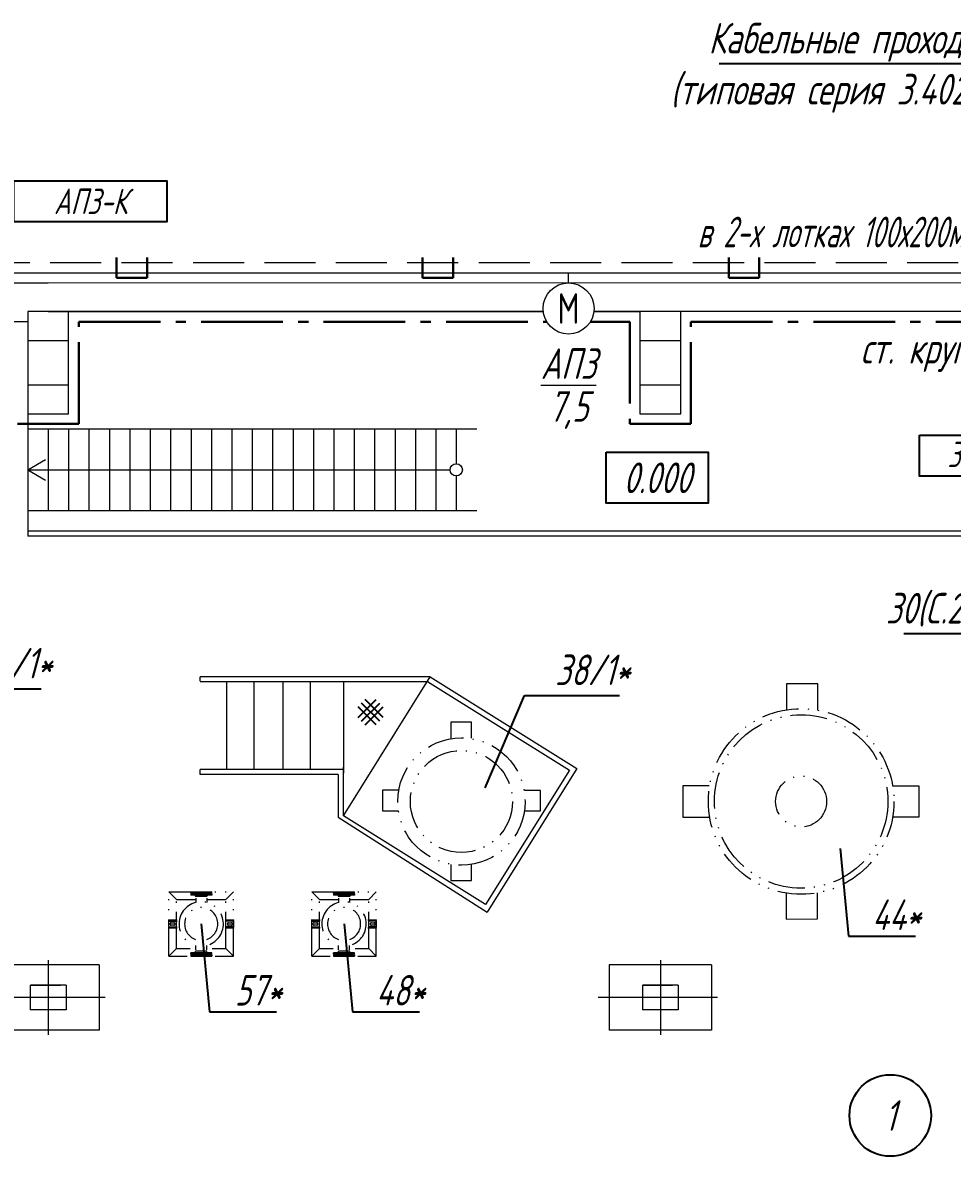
# Model space of a CAD drawing. Header units: millimetres. Extents: x -14296 to 10264, y -13087 to -5602.
# Drawn here: x -2417 to -2325.8, y -12712.7 to -12601.7 of the extents above; entities that cross this region are included whole.
import ezdxf
from ezdxf import colors
from ezdxf.entities.mleader import LeaderData, LeaderLine
from ezdxf.math import Vec2, Vec3

# ---------------------------------------------------------------- set-up
doc = ezdxf.new("R2010")
doc.units = ezdxf.units.MM
for name, pattern in [('ACAD_ISO12W100', [21, 12, -3, 0, -3, 0, -3]), ('gost5', [7, 5, -2, 0]), ('gost6', [12, 8, -1.5, 1, -1.5])]:
    doc.linetypes.add(name, pattern=pattern)
for name, color, linetype, lineweight in [('Заземление (Сущ)', 6, 'gost6', 25), ('КаБель контрольный (Вновь)', 142, 'gost5', 15), ('КаБель силовой (Вновь)', 1, 'Continuous', 15), ('Линия выноска', 137, 'Continuous', 25), ('Рамка тонкая', 5, 'Continuous', 25), ('Строительный', 251, 'Continuous', 13), ('Текст', 7, 'Continuous', 20), ('Технологическое', 156, 'Continuous', 18), ('ЭлектрооБорудование (Вновь)', 160, 'Continuous', 15)]:
    doc.layers.add(name, color=color, linetype=linetype, lineweight=lineweight)
doc.layers.add('линии', color=5, linetype='Continuous')
doc.layers.add('НОВЫЙ', color=7, linetype='Continuous')
doc.styles.add('Simplex', font='simplex.shx', dxfattribs={"width": 0.7, "oblique": 15})
doc.linetypes.add('ограждение1', pattern='A,0.25,-0.1,[133,ltypeshp.shx,S=0.1,R=0,X=-0.1,Y=0],-0.1,1', length=1.45)

# ---------------------------------------------------------------- blocks, each defined once
blk = doc.blocks.new('Площадка')
at = {"layer": 'линии'}
for p, q in [((-2.48, -1.06), (1.06, 2.48)), ((2.48, -1.06), (-1.06, 2.48)), ((2.48, -1.06), (-1.06, 2.48)), ((1.06, -2.48), (-2.48, 1.06)), ((1.06, -2.48), (-2.48, 1.06)), ((-1.77, -1.77), (1.77, 1.77)), ((1.77, -1.77), (-1.77, 1.77)), ((1.77, -1.77), (-1.77, 1.77)), ((-1.06, -2.48), (2.48, 1.06))]:
    blk.add_line(p, q, dxfattribs=at)
blk = doc.blocks.new('_None')
blk = doc.blocks.new('_DotBlank')
at = {"color": 0, "linetype": 'ByBlock', "lineweight": -2}
blk.add_line((-0.5, 0), (-1, 0), dxfattribs=at)
blk.add_circle((0, 0), 0.5, dxfattribs=at)

msp = doc.modelspace()

# ---------------------------------------------------------------- linework, layer by layer
at = {"layer": 'Заземление (Сущ)', "lineweight": 30}
for p, q in [((-2411.45744, -12640.97393), (-2411.45744, -12630.97393)), ((-2411.45744, -12630.97393), (-2365.59013, -12630.97393)), ((-2361.3248, -12630.97393), (-2357.45744, -12630.97393)), ((-2357.45744, -12630.97393), (-2357.45744, -12640.97393)), ((-2351.45744, -12640.97393), (-2351.45744, -12630.97393)), ((-2351.45744, -12630.97393), (-2297.45744, -12630.97393)), ((-2417.45744, -12640.97393), (-2411.45744, -12640.97393)), ((-2357.45744, -12640.97393), (-2351.45744, -12640.97393))]:
    msp.add_line(p, q, dxfattribs=at)
at = {"layer": 'КаБель контрольный (Вновь)'}
msp.add_line((-2603.25744, -12625.17393), (-2061.53773, -12625.17393), dxfattribs=at)
at = {"layer": 'КаБель силовой (Вновь)'}
for p, q in [((-2602.25744, -12626.17393), (-2037.45744, -12626.17393)), ((-2363.45746, -12627.16942), (-2363.45746, -12626.17393))]:
    msp.add_line(p, q, dxfattribs=at)
at = {"layer": 'Рамка тонкая', "lineweight": 30}
for p, q in [((-2407.75744, -12624.67393), (-2407.75744, -12626.67393)), ((-2404.75744, -12626.67393), (-2404.75744, -12624.67393)), ((-2377.75744, -12624.67393), (-2377.75744, -12626.67393)), ((-2374.75744, -12626.67393), (-2374.75744, -12624.67393)), ((-2347.75744, -12624.67393), (-2347.75744, -12626.67393)), ((-2344.75744, -12626.67393), (-2344.75744, -12624.67393)), ((-2407.75744, -12626.67393), (-2404.75744, -12626.67393)), ((-2377.75744, -12626.67393), (-2374.75744, -12626.67393)), ((-2347.75744, -12626.67393), (-2344.75744, -12626.67393))]:
    msp.add_line(p, q, dxfattribs=at)
at = {"layer": 'Рамка тонкая'}
for points in [[(-2417.81202, -12617.17393), (-2402.81202, -12617.17393), (-2402.81202, -12621.17393), (-2417.81202, -12621.17393)], [(-2329.04732, -12642.09059), (-2314.04732, -12642.09059), (-2314.04732, -12646.09059), (-2329.04732, -12646.09059)], [(-2359.77219, -12643.75533), (-2349.77219, -12643.75533), (-2349.77219, -12648.75533), (-2359.77219, -12648.75533)]]:
    msp.add_lwpolyline(points, close=True, dxfattribs=at)
msp.add_circle((-2331.92024, -12708.74032), 4, dxfattribs=at)
at = {"layer": 'Строительный'}
for p, q in [((-2414.45744, -12627.17393), (-2439.15744, -12627.17393)), ((-2284.75648, -12627.16247), (-2414.45744, -12627.17393)), ((-2412.45744, -12629.97393), (-2416.45744, -12629.97393)), ((-2416.45744, -12629.97393), (-2416.45744, -12639.97393)), ((-2407.07699, -12629.97393), (-2414.45744, -12629.97393)), ((-2414.45744, -12629.97393), (-2365.93885, -12629.97393)), ((-2365.93885, -12629.97393), (-2414.45744, -12629.97393)), ((-2412.45744, -12639.97393), (-2412.45744, -12629.97393)), ((-2360.97608, -12629.97393), (-2356.45744, -12629.97393)), ((-2292.45744, -12629.97393), (-2360.97608, -12629.97393)), ((-2352.45744, -12629.97393), (-2356.45744, -12629.97393)), ((-2356.45744, -12629.97393), (-2356.45744, -12639.97393)), ((-2352.45744, -12639.97393), (-2352.45744, -12629.97393)), ((-2416.45744, -12630.97393), (-2439.15744, -12630.97393)), ((-2416.45744, -12632.79976), (-2412.45744, -12632.79976)), ((-2356.45744, -12632.79976), (-2352.45744, -12632.79976)), ((-2416.45744, -12637.1481), (-2412.45744, -12637.1481)), ((-2356.45744, -12637.1481), (-2352.45744, -12637.1481)), ((-2416.45744, -12639.97393), (-2412.45744, -12639.97393)), ((-2356.45744, -12639.97393), (-2352.45744, -12639.97393)), ((-2416.45744, -12645.47393), (-2414.72538, -12644.47393)), ((-2416.45744, -12645.47393), (-2414.72538, -12646.47393)), ((-2414.45744, -12693.50858), (-2414.45744, -12700.83732)), ((-2354.45744, -12693.50858), (-2354.45744, -12700.83732)), ((-2409.45744, -12693.97393), (-2419.45744, -12693.97393)), ((-2409.45744, -12693.97393), (-2409.45744, -12700.37393)), ((-2359.45744, -12693.97393), (-2359.45744, -12700.37393)), ((-2349.45744, -12693.97393), (-2359.45744, -12693.97393)), ((-2349.45744, -12693.97393), (-2349.45744, -12700.37393)), ((-2416.20744, -12695.97393), (-2413.25744, -12695.97393)), ((-2416.20744, -12695.97393), (-2416.20744, -12698.37393)), ((-2412.70744, -12695.97393), (-2416.15744, -12695.97393)), ((-2412.70744, -12695.97393), (-2412.70744, -12698.37393)), ((-2356.20744, -12695.97393), (-2353.25744, -12695.97393)), ((-2356.20744, -12695.97393), (-2356.20744, -12698.37393)), ((-2352.70744, -12695.97393), (-2356.15744, -12695.97393)), ((-2352.70744, -12695.97393), (-2352.70744, -12698.37393)), ((-2408.86814, -12697.17393), (-2420.5579, -12697.17393)), ((-2348.86814, -12697.17393), (-2360.5579, -12697.17393)), ((-2412.75744, -12698.37393), (-2416.20744, -12698.37393)), ((-2412.70744, -12698.37393), (-2415.65744, -12698.37393)), ((-2352.75744, -12698.37393), (-2356.20744, -12698.37393)), ((-2352.70744, -12698.37393), (-2355.65744, -12698.37393)), ((-2409.45744, -12700.37393), (-2419.45744, -12700.37393)), ((-2349.45744, -12700.37393), (-2359.45744, -12700.37393))]:
    msp.add_line(p, q, dxfattribs=at)
at = {"layer": 'Строительный', "ltscale": 0.3}
for p, q in [((-2416.45744, -12629.97393), (-2416.45744, -12651.97393)), ((-2292.45744, -12651.97393), (-2416.45744, -12651.97393)), ((-2396.96611, -12666.20201), (-2396.96611, -12674.83858)), ((-2394.2605, -12674.83858), (-2394.2605, -12666.20201)), ((-2391.44604, -12666.20201), (-2391.44604, -12674.83858)), ((-2388.74042, -12674.83858), (-2388.74042, -12666.20201)), ((-2385.51826, -12666.20201), (-2385.51826, -12675.20724)), ((-2385.25581, -12666.20201), (-2377.29009, -12666.20201)), ((-2385.51826, -12679.36905), (-2385.51826, -12674.59632)), ((-2386.04328, -12675.31422), (-2386.04328, -12679.50474)), ((-2386.04328, -12679.50474), (-2371.42428, -12688.80384))]:
    msp.add_line(p, q, dxfattribs=at)
at = {"layer": 'Строительный', "ltscale": 100}
for p, q in [((-2416.45744, -12641.47393), (-2372.45744, -12641.47393)), ((-2416.45744, -12641.47393), (-2416.45744, -12649.47393)), ((-2414.45744, -12641.47393), (-2414.45744, -12649.47393)), ((-2412.45744, -12641.47393), (-2412.45744, -12649.47393)), ((-2410.45744, -12641.47393), (-2410.45744, -12649.47393)), ((-2408.45744, -12641.47393), (-2408.45744, -12649.47393)), ((-2406.45744, -12641.47393), (-2406.45744, -12649.47393)), ((-2404.45744, -12641.47393), (-2404.45744, -12649.47393)), ((-2402.45744, -12641.47393), (-2402.45744, -12649.47393)), ((-2400.45744, -12641.47393), (-2400.45744, -12649.47393)), ((-2398.45744, -12641.47393), (-2398.45744, -12649.47393)), ((-2396.45744, -12641.47393), (-2396.45744, -12649.47393)), ((-2394.45744, -12641.47393), (-2394.45744, -12649.47393)), ((-2392.45744, -12641.47393), (-2392.45744, -12649.47393)), ((-2390.45744, -12641.47393), (-2390.45744, -12649.47393)), ((-2388.45744, -12641.47393), (-2388.45744, -12649.47393)), ((-2386.45744, -12641.47393), (-2386.45744, -12649.47393)), ((-2384.45744, -12641.47393), (-2384.45744, -12649.47393)), ((-2382.45744, -12641.47393), (-2382.45744, -12649.47393)), ((-2380.45744, -12641.47393), (-2380.45744, -12649.47393)), ((-2378.45744, -12641.47393), (-2378.45744, -12649.47393)), ((-2376.45744, -12641.47393), (-2376.45744, -12649.47393)), ((-2374.45744, -12641.47393), (-2374.45744, -12644.87393)), ((-2416.45744, -12645.47393), (-2375.05744, -12645.47393)), ((-2374.45744, -12646.07393), (-2374.45744, -12649.47393)), ((-2416.45744, -12649.47393), (-2372.45744, -12649.47393)), ((-2377.0143, -12665.76063), (-2399.5705, -12665.76063)), ((-2399.5705, -12666.19129), (-2399.5705, -12665.76063)), ((-2399.5705, -12675.31422), (-2399.55785, -12674.83858))]:
    msp.add_line(p, q, dxfattribs=at)
at = {"layer": 'Строительный', "linetype": 'ограждение1', "ltscale": 3}
msp.add_line((-2292.85744, -12651.47393), (-2416.45744, -12651.47393), dxfattribs=at)
at = {"layer": 'Строительный', "ltscale": 0.3}
msp.add_lwpolyline([(-2377.29011, -12666.202), (-2363.37353, -12674.89912), (-2371.60141, -12688.06575), (-2385.51826, -12679.36905), (-2377.0143, -12665.76063), (-2362.64423, -12674.74055), (-2371.42428, -12688.80384)], dxfattribs=at)
at = {"layer": 'Строительный', "ltscale": 100}
for points in [[(-2399.5705, -12666.20201), (-2385.25581, -12666.20201)], [(-2385.5053, -12674.83858), (-2399.55785, -12674.83858)], [(-2386.04328, -12675.31422), (-2399.5705, -12675.31422)]]:
    msp.add_lwpolyline(points, dxfattribs=at)
at = {"layer": 'Строительный'}
msp.add_circle((-2374.45744, -12645.47393), 0.6, dxfattribs=at)
at = {"layer": 'Технологическое', "linetype": 'ACAD_ISO12W100', "ltscale": 0.3}
for p, q in [((-2402.61744, -12686.81393), (-2396.29744, -12686.81393)), ((-2402.61744, -12693.13393), (-2402.61744, -12686.81393)), ((-2402.61744, -12686.81393), (-2401.87097, -12687.56039)), ((-2400.48244, -12686.83393), (-2398.43244, -12686.83393)), ((-2400.48244, -12686.96393), (-2400.48244, -12686.83393)), ((-2400.48244, -12686.96393), (-2398.43244, -12686.96393)), ((-2400.48244, -12687.02393), (-2400.48244, -12687.15393)), ((-2400.18222, -12687.02393), (-2400.48244, -12687.02393)), ((-2400.18222, -12687.15393), (-2400.48244, -12687.15393)), ((-2400.19744, -12686.99393), (-2400.21744, -12686.97393)), ((-2400.19744, -12686.99393), (-2398.71744, -12686.99393)), ((-2398.43244, -12687.02393), (-2400.18222, -12687.02393)), ((-2398.43244, -12687.15393), (-2400.18222, -12687.15393)), ((-2400.14744, -12686.99393), (-2400.14744, -12687.02393)), ((-2398.76744, -12686.99393), (-2398.76744, -12687.02393)), ((-2398.76744, -12686.99393), (-2398.76744, -12687.02393)), ((-2398.71744, -12686.99393), (-2398.69744, -12686.97393)), ((-2398.71744, -12686.99393), (-2398.69744, -12686.97393)), ((-2398.43244, -12686.96393), (-2398.43244, -12686.83393)), ((-2398.43244, -12686.96393), (-2398.43244, -12686.83393)), ((-2398.43244, -12687.02393), (-2398.43244, -12687.15393)), ((-2397.0439, -12687.56039), (-2396.29744, -12686.81393)), ((-2396.29744, -12693.13393), (-2396.29744, -12686.81393)), ((-2388.61744, -12686.81393), (-2382.29744, -12686.81393)), ((-2388.61744, -12693.13393), (-2388.61744, -12686.81393)), ((-2388.61744, -12686.81393), (-2387.87097, -12687.56039)), ((-2386.48244, -12686.83393), (-2384.43244, -12686.83393)), ((-2386.48244, -12686.96393), (-2386.48244, -12686.83393)), ((-2386.48244, -12686.96393), (-2384.43244, -12686.96393)), ((-2386.48244, -12687.02393), (-2386.48244, -12687.15393)), ((-2386.18222, -12687.02393), (-2386.48244, -12687.02393)), ((-2386.18222, -12687.15393), (-2386.48244, -12687.15393)), ((-2386.19744, -12686.99393), (-2386.21744, -12686.97393)), ((-2386.19744, -12686.99393), (-2384.71744, -12686.99393)), ((-2384.43244, -12687.02393), (-2386.18222, -12687.02393)), ((-2384.43244, -12687.15393), (-2386.18222, -12687.15393)), ((-2386.14744, -12686.99393), (-2386.14744, -12687.02393)), ((-2384.76744, -12686.99393), (-2384.76744, -12687.02393)), ((-2384.76744, -12686.99393), (-2384.76744, -12687.02393)), ((-2384.71744, -12686.99393), (-2384.69744, -12686.97393)), ((-2384.71744, -12686.99393), (-2384.69744, -12686.97393)), ((-2384.43244, -12686.96393), (-2384.43244, -12686.83393)), ((-2384.43244, -12686.96393), (-2384.43244, -12686.83393)), ((-2384.43244, -12687.02393), (-2384.43244, -12687.15393)), ((-2383.0439, -12687.56039), (-2382.29744, -12686.81393)), ((-2382.29744, -12693.13393), (-2382.29744, -12686.81393)), ((-2401.87097, -12692.38746), (-2401.87097, -12687.56039)), ((-2401.87097, -12687.56039), (-2399.99744, -12687.56039)), ((-2400.05077, -12687.19393), (-2400.00744, -12687.29792)), ((-2399.84635, -12687.29792), (-2400.00744, -12687.29792)), ((-2399.99744, -12687.43568), (-2399.99744, -12687.86703)), ((-2399.45744, -12687.29792), (-2399.84635, -12687.29792)), ((-2398.90744, -12687.29792), (-2399.45744, -12687.29792)), ((-2398.91744, -12687.43568), (-2398.91744, -12687.86703)), ((-2398.91744, -12687.56039), (-2397.0439, -12687.56039)), ((-2398.8641, -12687.19393), (-2398.90744, -12687.29792)), ((-2397.0439, -12692.38746), (-2397.0439, -12687.56039)), ((-2387.87097, -12692.38746), (-2387.87097, -12687.56039)), ((-2387.87097, -12687.56039), (-2385.99744, -12687.56039)), ((-2386.05077, -12687.19393), (-2386.00744, -12687.29792)), ((-2385.84635, -12687.29792), (-2386.00744, -12687.29792)), ((-2385.99744, -12687.43568), (-2385.99744, -12687.86703)), ((-2385.45744, -12687.29792), (-2385.84635, -12687.29792)), ((-2384.90744, -12687.29792), (-2385.45744, -12687.29792)), ((-2384.91744, -12687.43568), (-2384.91744, -12687.86703)), ((-2384.91744, -12687.56039), (-2383.0439, -12687.56039)), ((-2384.8641, -12687.19393), (-2384.90744, -12687.29792)), ((-2383.0439, -12692.38746), (-2383.0439, -12687.56039)), ((-2402.61744, -12689.57393), (-2401.79851, -12689.57393)), ((-2402.61744, -12689.64393), (-2402.61744, -12689.57393)), ((-2402.61744, -12689.64393), (-2402.61744, -12689.69393)), ((-2402.61744, -12689.64393), (-2401.8094, -12689.64393)), ((-2402.61744, -12689.69393), (-2401.81587, -12689.69393)), ((-2402.61744, -12690.25393), (-2402.61744, -12689.69393)), ((-2402.61744, -12689.97393), (-2402.51744, -12689.97393)), ((-2402.61744, -12690.25393), (-2402.61744, -12690.30393)), ((-2402.61744, -12690.25393), (-2401.81587, -12690.25393)), ((-2402.61744, -12690.30393), (-2401.8094, -12690.30393)), ((-2402.61744, -12690.37393), (-2402.61744, -12690.30393)), ((-2401.79851, -12690.37393), (-2402.61744, -12690.37393)), ((-2402.39744, -12689.85393), (-2402.13744, -12689.85393)), ((-2402.13744, -12690.09393), (-2402.39744, -12690.09393)), ((-2397.11636, -12689.57393), (-2396.29744, -12689.57393)), ((-2396.29744, -12690.37393), (-2397.11636, -12690.37393)), ((-2396.29744, -12689.64393), (-2397.10547, -12689.64393)), ((-2396.29744, -12690.30393), (-2397.10547, -12690.30393)), ((-2396.29744, -12689.69393), (-2397.099, -12689.69393)), ((-2396.29744, -12690.25393), (-2397.099, -12690.25393)), ((-2396.77744, -12689.85393), (-2396.51744, -12689.85393)), ((-2396.51744, -12690.09393), (-2396.77744, -12690.09393)), ((-2396.39744, -12689.97393), (-2396.29744, -12689.97393)), ((-2396.29744, -12689.57393), (-2396.29744, -12689.64393)), ((-2396.29744, -12689.69393), (-2396.29744, -12689.64393)), ((-2396.29744, -12689.69393), (-2396.29744, -12690.25393)), ((-2396.29744, -12690.30393), (-2396.29744, -12690.25393)), ((-2396.29744, -12690.30393), (-2396.29744, -12690.37393)), ((-2388.61744, -12689.57393), (-2387.79851, -12689.57393)), ((-2388.61744, -12689.64393), (-2388.61744, -12689.57393)), ((-2388.61744, -12689.64393), (-2388.61744, -12689.69393)), ((-2388.61744, -12689.64393), (-2387.8094, -12689.64393)), ((-2388.61744, -12689.69393), (-2387.81587, -12689.69393)), ((-2388.61744, -12690.25393), (-2388.61744, -12689.69393)), ((-2388.61744, -12689.97393), (-2388.51744, -12689.97393)), ((-2388.61744, -12690.25393), (-2388.61744, -12690.30393)), ((-2388.61744, -12690.25393), (-2387.81587, -12690.25393)), ((-2388.61744, -12690.30393), (-2387.8094, -12690.30393)), ((-2388.61744, -12690.37393), (-2388.61744, -12690.30393)), ((-2387.79851, -12690.37393), (-2388.61744, -12690.37393)), ((-2388.39744, -12689.85393), (-2388.13744, -12689.85393)), ((-2388.13744, -12690.09393), (-2388.39744, -12690.09393)), ((-2383.11636, -12689.57393), (-2382.29744, -12689.57393)), ((-2382.29744, -12690.37393), (-2383.11636, -12690.37393)), ((-2382.29744, -12689.64393), (-2383.10547, -12689.64393)), ((-2382.29744, -12690.30393), (-2383.10547, -12690.30393)), ((-2382.29744, -12689.69393), (-2383.099, -12689.69393)), ((-2382.29744, -12690.25393), (-2383.099, -12690.25393)), ((-2382.77744, -12689.85393), (-2382.51744, -12689.85393)), ((-2382.51744, -12690.09393), (-2382.77744, -12690.09393)), ((-2382.39744, -12689.97393), (-2382.29744, -12689.97393)), ((-2382.29744, -12689.57393), (-2382.29744, -12689.64393)), ((-2382.29744, -12689.69393), (-2382.29744, -12689.64393)), ((-2382.29744, -12689.69393), (-2382.29744, -12690.25393)), ((-2382.29744, -12690.30393), (-2382.29744, -12690.25393)), ((-2382.29744, -12690.30393), (-2382.29744, -12690.37393)), ((-2342.13244, -12689.49012), (-2339.04423, -12689.4852)), ((-2402.61744, -12693.13393), (-2401.87097, -12692.38746)), ((-2401.87097, -12692.38746), (-2400.53576, -12692.38746)), ((-2400.05077, -12692.75393), (-2400.00744, -12692.64993)), ((-2399.84635, -12692.64993), (-2400.00744, -12692.64993)), ((-2399.99744, -12692.51217), (-2399.99744, -12692.08082)), ((-2399.45744, -12692.64993), (-2399.84635, -12692.64993)), ((-2398.90744, -12692.64993), (-2399.45744, -12692.64993)), ((-2398.91744, -12692.51217), (-2398.91744, -12692.08082)), ((-2398.8641, -12692.75393), (-2398.90744, -12692.64993)), ((-2398.3791, -12692.38746), (-2397.0439, -12692.38746)), ((-2397.0439, -12692.38746), (-2396.29744, -12693.13393)), ((-2388.61744, -12693.13393), (-2387.87097, -12692.38746)), ((-2387.87097, -12692.38746), (-2386.53576, -12692.38746)), ((-2386.05077, -12692.75393), (-2386.00744, -12692.64993)), ((-2385.84635, -12692.64993), (-2386.00744, -12692.64993)), ((-2385.99744, -12692.51217), (-2385.99744, -12692.08082)), ((-2385.45744, -12692.64993), (-2385.84635, -12692.64993)), ((-2384.90744, -12692.64993), (-2385.45744, -12692.64993)), ((-2384.91744, -12692.51217), (-2384.91744, -12692.08082)), ((-2384.8641, -12692.75393), (-2384.90744, -12692.64993)), ((-2384.3791, -12692.38746), (-2383.0439, -12692.38746)), ((-2383.0439, -12692.38746), (-2382.29744, -12693.13393)), ((-2402.61744, -12693.13393), (-2400.82244, -12693.13393)), ((-2400.48244, -12692.92393), (-2400.48244, -12692.79393)), ((-2400.18222, -12692.79393), (-2400.48244, -12692.79393)), ((-2400.18222, -12692.92393), (-2400.48244, -12692.92393)), ((-2400.48244, -12692.98393), (-2400.48244, -12693.11393)), ((-2400.48244, -12692.98393), (-2398.43244, -12692.98393)), ((-2400.48244, -12693.11393), (-2398.43244, -12693.11393)), ((-2400.19744, -12692.95393), (-2400.21744, -12692.97393)), ((-2400.19744, -12692.95393), (-2398.71744, -12692.95393)), ((-2398.43244, -12692.79393), (-2400.18222, -12692.79393)), ((-2398.43244, -12692.92393), (-2400.18222, -12692.92393)), ((-2400.14744, -12692.95393), (-2400.14744, -12692.92393)), ((-2398.76744, -12692.95393), (-2398.76744, -12692.92393)), ((-2398.71744, -12692.95393), (-2398.69744, -12692.97393)), ((-2398.43244, -12692.92393), (-2398.43244, -12692.79393)), ((-2398.43244, -12692.98393), (-2398.43244, -12693.11393)), ((-2398.09244, -12693.13393), (-2396.29744, -12693.13393)), ((-2388.61744, -12693.13393), (-2386.82244, -12693.13393)), ((-2386.48244, -12692.92393), (-2386.48244, -12692.79393)), ((-2386.18222, -12692.79393), (-2386.48244, -12692.79393)), ((-2386.18222, -12692.92393), (-2386.48244, -12692.92393)), ((-2386.48244, -12692.98393), (-2386.48244, -12693.11393)), ((-2386.48244, -12692.98393), (-2384.43244, -12692.98393)), ((-2386.48244, -12693.11393), (-2384.43244, -12693.11393)), ((-2386.19744, -12692.95393), (-2386.21744, -12692.97393)), ((-2386.19744, -12692.95393), (-2384.71744, -12692.95393)), ((-2384.43244, -12692.79393), (-2386.18222, -12692.79393)), ((-2384.43244, -12692.92393), (-2386.18222, -12692.92393)), ((-2386.14744, -12692.95393), (-2386.14744, -12692.92393)), ((-2384.76744, -12692.95393), (-2384.76744, -12692.92393)), ((-2384.71744, -12692.95393), (-2384.69744, -12692.97393)), ((-2384.43244, -12692.92393), (-2384.43244, -12692.79393)), ((-2384.43244, -12692.98393), (-2384.43244, -12693.11393)), ((-2384.09244, -12693.13393), (-2382.29744, -12693.13393))]:
    msp.add_line(p, q, dxfattribs=at)
for points in [[(-2339.01269, -12669.0294), (-2339.01269, -12666.45263), (-2342.10096, -12666.45263), (-2342.10096, -12668.99473)], [(-2372.97171, -12671.77766), (-2372.97171, -12670.20737), (-2374.99189, -12670.20737), (-2374.99189, -12671.77766)], [(-2380.12872, -12676.86833), (-2381.69902, -12676.86833), (-2381.69902, -12678.88851), (-2380.12872, -12678.88851)], [(-2367.78427, -12678.90105), (-2366.21398, -12678.90105), (-2366.21398, -12676.88087), (-2366.41697, -12676.88087)], [(-2366.41697, -12676.88087), (-2367.78427, -12676.88087)], [(-2349.66288, -12676.4298), (-2352.23965, -12676.4298), (-2352.23965, -12679.51807), (-2349.69755, -12679.51807)], [(-2331.69926, -12676.4298), (-2329.12248, -12676.4298), (-2329.12248, -12679.51807), (-2331.66458, -12679.51807)], [(-2374.97864, -12684.1343), (-2374.97864, -12684.1343), (-2374.97864, -12685.7046), (-2372.95846, -12685.7046), (-2372.95846, -12684.1343)], [(-2342.13244, -12686.94802), (-2342.13244, -12686.94802), (-2342.13244, -12689.49012)], [(-2339.04423, -12689.4852), (-2339.04832, -12686.92495)]]:
    msp.add_lwpolyline(points, dxfattribs=at)
for centre, radius in [((-2340.65744, -12677.97393), 9.0945), ((-2340.65744, -12677.97393), 8.5), ((-2373.95556, -12677.97393), 6.24054), ((-2373.95556, -12677.97393), 5), ((-2373.95556, -12677.97393), 5), ((-2340.65744, -12677.97393), 2.5)]:
    msp.add_circle(centre, radius, dxfattribs=at)
for centre, radius, start, end in [((-2401.75347, -12688.34729), 2.06047, 41.7997479, 42.1738533), ((-2401.76282, -12688.35574), 2.07307, 41.8017062, 42.1735426), ((-2400.11077, -12687.21893), 0.065, 22.6199951, 90), ((-2398.8041, -12687.21893), 0.065, 90, 157.3800049), ((-2397.14882, -12688.35867), 2.07744, 137.8265182, 138.1975742), ((-2397.14882, -12688.35867), 2.07744, 137.8265182, 138.1975742), ((-2387.75347, -12688.34729), 2.06047, 41.7997479, 42.1738533), ((-2387.76282, -12688.35574), 2.07307, 41.8017062, 42.1735426), ((-2386.11077, -12687.21893), 0.065, 22.6199951, 90), ((-2384.8041, -12687.21893), 0.065, 90, 157.3800049), ((-2383.14882, -12688.35867), 2.07744, 137.8265182, 138.1975742), ((-2383.14882, -12688.35867), 2.07744, 137.8265182, 138.1975742), ((-2399.45744, -12689.97393), 2.175, 292.680396, 247.3198187), ((-2385.45744, -12689.97393), 2.175, 292.680396, 247.3198187), ((-2399.45744, -12689.97393), 1.625, 290.004108, 249.9961815), ((-2385.45744, -12689.97393), 1.625, 290.004108, 249.9961815), ((-2402.39744, -12689.97393), 0.12, 90, 270), ((-2402.13744, -12689.97393), 0.12, 270, 90), ((-2396.77744, -12689.97393), 0.12, 90, 270), ((-2396.51744, -12689.97393), 0.12, 270, 90), ((-2388.39744, -12689.97393), 0.12, 90, 270), ((-2388.13744, -12689.97393), 0.12, 270, 90), ((-2382.77744, -12689.97393), 0.12, 90, 270), ((-2382.51744, -12689.97393), 0.12, 270, 90), ((-2401.75347, -12691.60056), 2.06047, 317.8261467, 318.2002521), ((-2401.76282, -12691.59211), 2.07307, 317.8264574, 318.1982938), ((-2400.11077, -12692.72893), 0.065, 270, 337.3800049), ((-2398.8041, -12692.72893), 0.065, 202.6199951, 270), ((-2397.14882, -12691.58918), 2.07744, 221.8024258, 222.1734818), ((-2387.75347, -12691.60056), 2.06047, 317.8261467, 318.2002521), ((-2387.76282, -12691.59211), 2.07307, 317.8264574, 318.1982938), ((-2386.11077, -12692.72893), 0.065, 270, 337.3800049), ((-2384.8041, -12692.72893), 0.065, 202.6199951, 270), ((-2383.14882, -12691.58918), 2.07744, 221.8024258, 222.1734818)]:
    msp.add_arc(centre, radius, start, end, dxfattribs=at)
at = {"layer": 'ЭлектрооБорудование (Вновь)'}
msp.add_circle((-2363.45746, -12629.66942), 2.5, dxfattribs=at)

# ---------------------------------------------------------------- block references
at = {"layer": 'НОВЫЙ', "color": 3, "linetype": 'ACAD_ISO12W100', "ltscale": 0.3, "xscale": 0.5, "yscale": 0.5, "zscale": 0.5}
msp.add_blockref('Площадка', (-2382.84821, -12669.21595), dxfattribs=at)

# ---------------------------------------------------------------- texts
at = {"layer": 'Текст', "attachment_point": 5, "style": 'Simplex'}
for s, insert, char_height, width in [('АП3-К', (-2410.31202, -12619.17393), 2.5, 15), ('\\A1;{\\W0.6;в 2-х лотках 100х200мм}', (-2336.91335, -12622.17393), 3, 58.7087971), ('{\\W0.7;ст. круг. %%C12мм}', (-2324.45744, -12633.97393), 3, 43.7026451), ('\\A1;\\SАП3/7,5;', (-2363.45746, -12637.16942), 3, 4.9055162), ('30(С.2)-К', (-2321.54732, -12644.09059), 2.5, 15), ('{\\W0.7;0.000}', (-2354.77219, -12646.25533), 3, 10), ('1', (-2331.92024, -12708.74032), 3, 8)]:
    msp.add_mtext(s, dxfattribs=dict(at, insert=insert, char_height=char_height, width=width))
at = {"layer": 'ЭлектрооБорудование (Вновь)', "insert": (-2363.45746, -12629.66942), "char_height": 3, "width": 6.7817159, "attachment_point": 5, "style": 'Simplex'}
msp.add_mtext('{\\Q0;М}', dxfattribs=at)

# ---------------------------------------------------------------- leaders
at = {"layer": 'Линия выноска'}
ml = msp.add_multileader_mtext('Standard', dxfattribs=at)
ml.set_content('Кабельные проходы\\P(типовая серия 3.402-24)', color=2, style='Simplex')
ml.set_leader_properties()
ml.set_arrow_properties(name='DOTBLANK')
ml.build(insert=Vec2(0, 0))
ml.multileader.update_dxf_attribs({"text_left_attachment_type": 6, "text_right_attachment_type": 6, "dogleg_length": 1, "arrow_head_size": 5})
ctx = ml.context
ctx.base_point, ctx.char_height, ctx.arrow_head_size, ctx.plane_origin = Vec3(-2360.67629, -12605.68338), 3, 5, Vec3(-2398.03412, -12414.39991)
ctx.left_attachment, ctx.right_attachment, ctx.text_align_type = 6, 6, 1
notes = []
notes.append((ctx, [(0, (1, 1, 0), (-2310.84039, -12605.68338), (-1, 0), 1, [(1, [(-2304.04732, -12628.77393), (-2309.04732, -12628.77393), (-2265.19737, -12629.06161)], 0, [])])]))
ctx.mtext.insert, ctx.mtext.alignment, ctx.mtext.flow_direction = Vec3(-2336.25834, -12601.68338), 2, 5
ml = msp.add_multileader_mtext('Standard', dxfattribs=at)
ml.set_content('30(С.2)-SB', color=2, style='Simplex')
ml.set_leader_properties()
ml.set_arrow_properties(name='NONE')
ml.build(insert=Vec2(0, 0))
ml.multileader.update_dxf_attribs({"text_left_attachment_type": 6, "text_right_attachment_type": 6, "dogleg_length": 0})
ctx = ml.context
ctx.base_point, ctx.char_height, ctx.plane_origin = Vec3(-2336.82461, -12661.53782), 3, Vec3(-2268.68392, -12692.02826)
ctx.left_attachment, ctx.right_attachment, ctx.text_align_type = 6, 6, 1
notes.append((ctx, [(0, (1, 1, 0), (-2314.52699, -12661.53782), (-1, 0), 0, [(1, [(-2309.04732, -12657.97393)], 0, [])])]))
ctx.mtext.insert, ctx.mtext.alignment, ctx.mtext.flow_direction = Vec3(-2325.6758, -12657.53782), 2, 5
ml = msp.add_multileader_mtext('Standard', dxfattribs=at)
ml.set_content('{\\W0.7;54/1*}', color=2, style='Simplex')
ml.set_leader_properties()
ml.set_arrow_properties(name='NONE')
ml.build(insert=Vec2(0, 0))
ml.multileader.update_dxf_attribs({"text_left_attachment_type": 6, "text_right_attachment_type": 6, "dogleg_length": 0})
ctx = ml.context
ctx.base_point, ctx.char_height, ctx.plane_origin = Vec3(-2424.44074, -12666.92057), 3, Vec3(-2370.48378, -12692.54144)
ctx.left_attachment, ctx.right_attachment, ctx.text_align_type = 6, 6, 1
notes.append((ctx, [(1, (1, 1, 0), (-2424.44074, -12666.92057), (1, 0), 0, [(1, [(-2428.25744, -12677.97393)], 0, [])])]))
ctx.mtext.insert, ctx.mtext.alignment, ctx.mtext.flow_direction = Vec3(-2417.7728, -12662.92057), 2, 5
ml = msp.add_multileader_mtext('Standard', dxfattribs=at)
ml.set_content('{\\W0.7;38/1*}', color=2, style='Simplex')
ml.set_leader_properties()
ml.set_arrow_properties(name='NONE')
ml.build(insert=Vec2(0, 0))
ml.multileader.update_dxf_attribs({"text_left_attachment_type": 6, "text_right_attachment_type": 6, "dogleg_length": 0})
ctx = ml.context
ctx.base_point, ctx.char_height, ctx.plane_origin = Vec3(-2367.76535, -12667.57494), 3, Vec3(-2317.94986, -12663.02598)
ctx.left_attachment, ctx.right_attachment, ctx.text_align_type = 6, 6, 1
notes.append((ctx, [(1, (1, 1, 0), (-2367.76535, -12667.57494), (1, 0), 0, [(1, [(-2371.64205, -12676.64274)], 0, [])])]))
ctx.mtext.insert, ctx.mtext.alignment, ctx.mtext.flow_direction = Vec3(-2361.0974, -12663.57494), 2, 5
ml = msp.add_multileader_mtext('Standard', dxfattribs=at)
ml.set_content('{\\W0.7;44*}', color=2, style='Simplex')
ml.set_leader_properties()
ml.set_arrow_properties(name='NONE')
ml.build(insert=Vec2(0, 0))
ml.multileader.update_dxf_attribs({"text_left_attachment_type": 6, "text_right_attachment_type": 6, "dogleg_length": 0})
ctx = ml.context
ctx.base_point, ctx.char_height, ctx.plane_origin = Vec3(-2336.02564, -12691.1742), 3, Vec3(-2279.07054, -12697.14907)
ctx.left_attachment, ctx.right_attachment, ctx.text_align_type = 6, 6, 1
notes.append((ctx, [(1, (1, 1, 0), (-2336.02564, -12691.1742), (1, 0), 0, [(1, [(-2336.84419, -12682.58156)], 0, [])])]))
ctx.mtext.insert, ctx.mtext.alignment, ctx.mtext.flow_direction = Vec3(-2331.31511, -12687.5742), 2, 5
ml = msp.add_multileader_mtext('Standard', dxfattribs=at)
ml.set_content('{\\W0.7;57*}', color=2, style='Simplex')
ml.set_leader_properties()
ml.set_arrow_properties(name='NONE')
ml.build(insert=Vec2(0, 0))
ml.multileader.update_dxf_attribs({"text_left_attachment_type": 6, "text_right_attachment_type": 6, "dogleg_length": 0})
ctx = ml.context
ctx.base_point, ctx.char_height, ctx.plane_origin = Vec3(-2398.63889, -12698.56657), 3, Vec3(-2341.68378, -12704.54143)
ctx.left_attachment, ctx.right_attachment, ctx.text_align_type = 6, 6, 1
notes.append((ctx, [(1, (1, 1, 0), (-2398.63889, -12698.56657), (1, 0), 0, [(1, [(-2399.45744, -12689.97393)], 0, [])])]))
ctx.mtext.insert, ctx.mtext.alignment, ctx.mtext.flow_direction = Vec3(-2393.87094, -12694.96657), 2, 5
ml = msp.add_multileader_mtext('Standard', dxfattribs=at)
ml.set_content('{\\W0.7;48*}', color=2, style='Simplex')
ml.set_leader_properties()
ml.set_arrow_properties(name='NONE')
ml.build(insert=Vec2(0, 0))
ml.multileader.update_dxf_attribs({"text_left_attachment_type": 6, "text_right_attachment_type": 6, "dogleg_length": 0})
ctx = ml.context
ctx.base_point, ctx.char_height, ctx.plane_origin = Vec3(-2384.63889, -12698.56657), 3, Vec3(-2327.68378, -12704.54143)
ctx.left_attachment, ctx.right_attachment, ctx.text_align_type = 6, 6, 1
notes.append((ctx, [(1, (1, 1, 0), (-2384.63889, -12698.56657), (1, 0), 0, [(1, [(-2385.45744, -12689.97393)], 0, [])])]))
ctx.mtext.insert, ctx.mtext.alignment, ctx.mtext.flow_direction = Vec3(-2379.92836, -12694.96657), 2, 5
for ctx, leaders in notes:
    for number, flags, end, landing, length, lines in leaders:
        leader = LeaderData()
        leader.index, (leader.has_last_leader_line, leader.has_dogleg_vector, leader.attachment_direction) = number, flags
        leader.last_leader_point, leader.dogleg_vector, leader.dogleg_length = Vec3(end), Vec3(landing), length
        for number, points, colour, breaks in lines:
            line = LeaderLine()
            line.index, line.vertices, line.color, line.breaks = number, Vec3.list(points), colors.encode_raw_color(colour), breaks
            leader.lines.append(line)
        ctx.leaders.append(leader)

doc.saveas('drawing.dxf')
